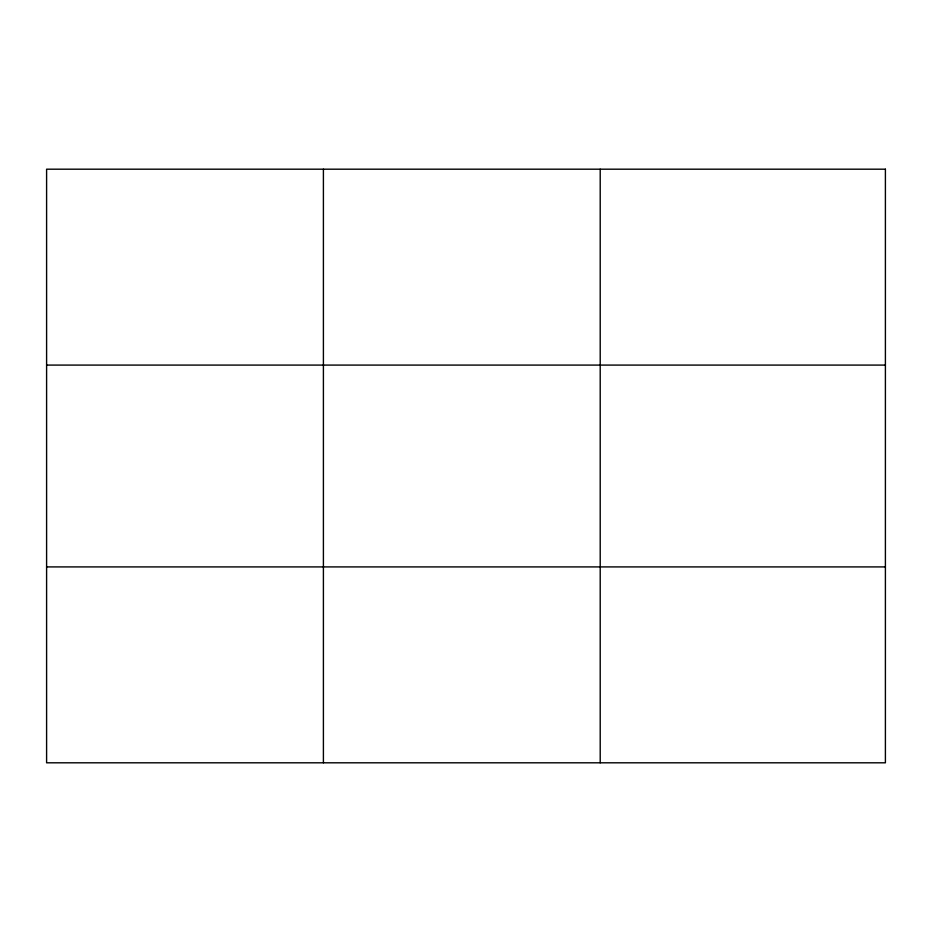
<?xml version="1.0" encoding="UTF-8"?>
<svg xmlns="http://www.w3.org/2000/svg" width="932" height="932" viewBox="0 0 932 932"><rect width="100%" height="100%" fill="white"/><g stroke="black" fill="none" stroke-linecap="round" stroke-linejoin="round"><path stroke-width="1.4" d="M323.404 762.807L323.404 169.193M600.208 762.807L600.208 169.193M46.6 365.088L885.4 365.088M46.6 566.912L885.4 566.912M885.4 169.193L885.4 762.807L46.6 762.807L46.6 169.193L885.4 169.193"/></g></svg>
